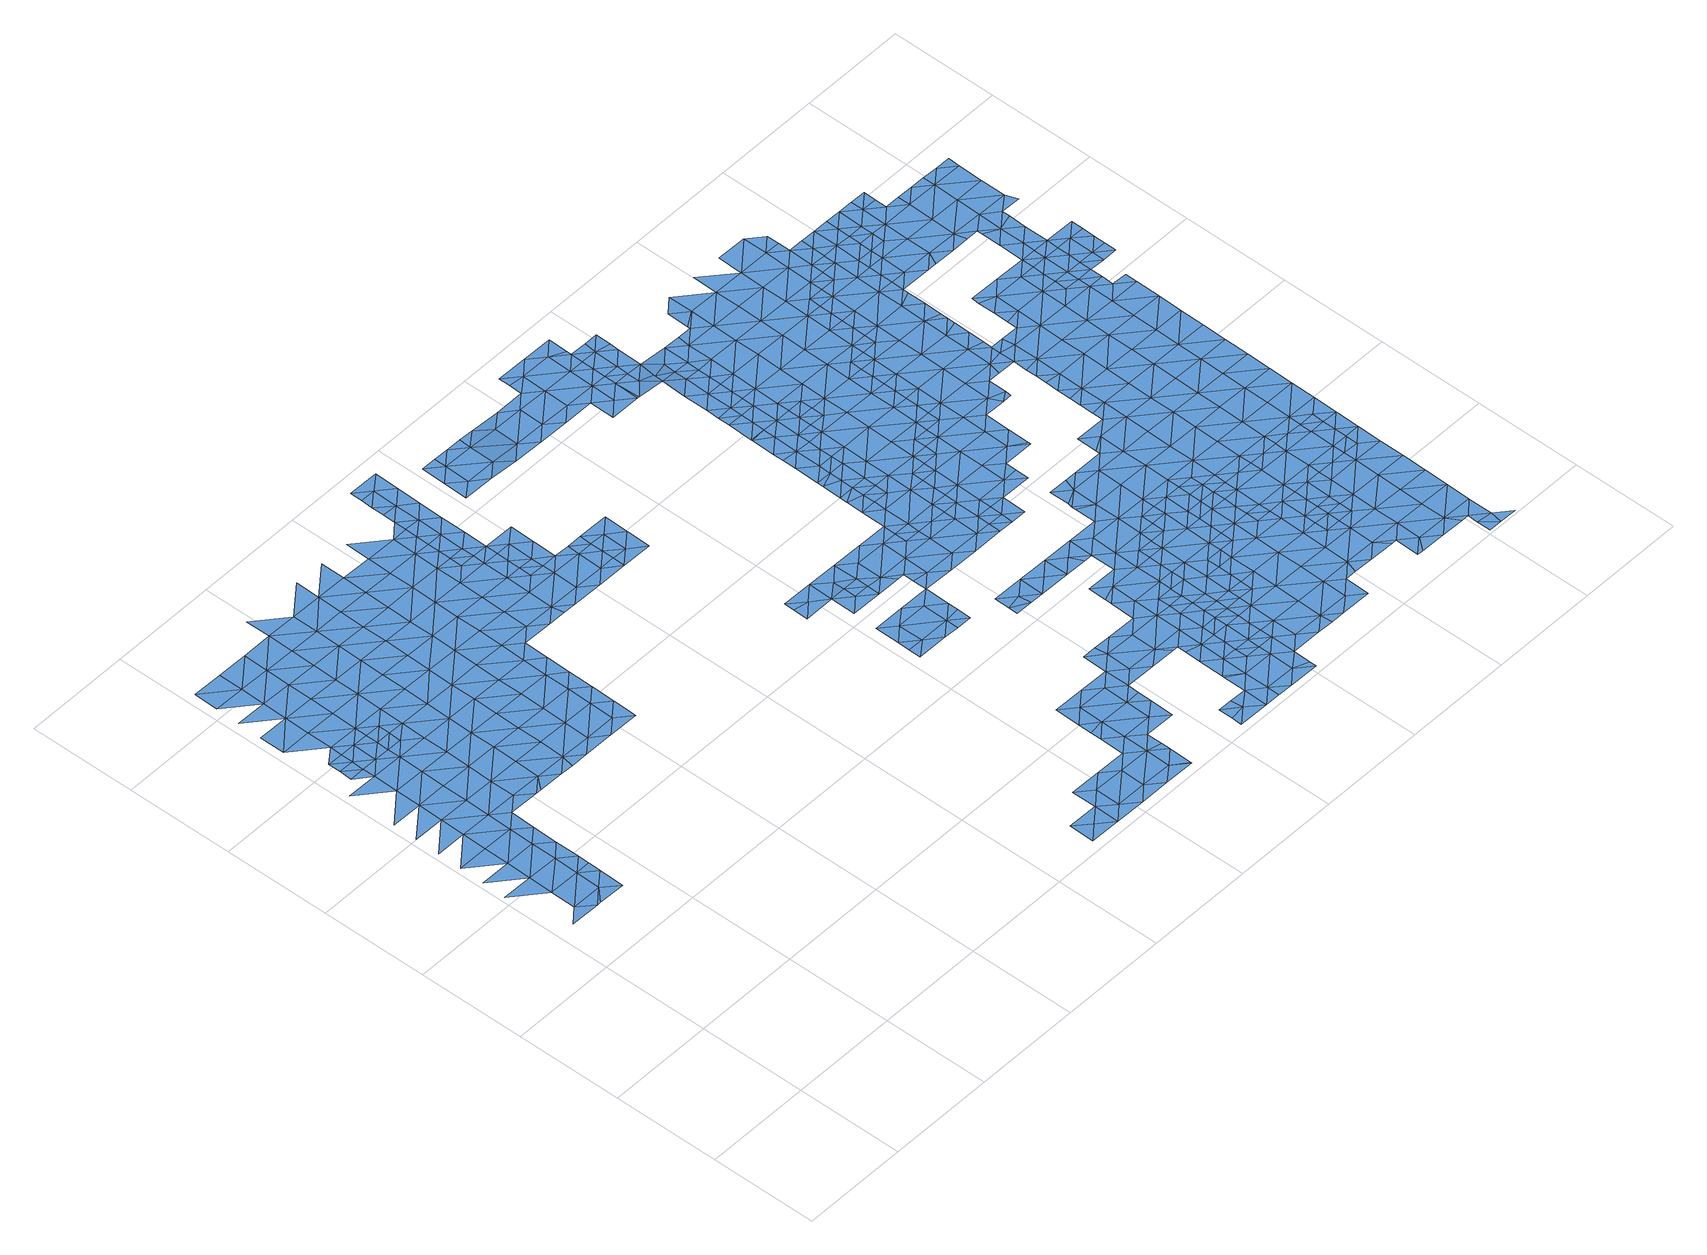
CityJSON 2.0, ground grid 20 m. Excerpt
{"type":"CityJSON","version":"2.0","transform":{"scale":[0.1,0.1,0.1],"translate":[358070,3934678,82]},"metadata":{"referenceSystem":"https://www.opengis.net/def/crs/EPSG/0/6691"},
"CityObjects":{
"waterbody1":{"type":"WaterBody","attributes":{"name":"9","class":"1140","function":"1","WaterBodyRiverFloodingRiskAttribute.description":"5","WaterBodyRiverFloodingRiskAttribute.rankOrg":"2","WaterBodyRiverFloodingRiskAttribute.adminType":"2","WaterBodyRiverFloodingRiskAttribute.scale":"L1"},"geometry":[{"type":"MultiSurface","lod":"1","boundaries":[[[0,1,2]],[[3,4,5]],[[6,4,2]],[[7,5,8]],[[9,10,1]],[[10,6,2]],[[2,1,10]],[[11,8,12]],[[13,11,12]],[[5,4,14]],[[10,9,15]],[[14,4,6]],[[16,17,13]],[[8,5,18]],[[15,19,10]],[[10,19,6]],[[18,5,14]],[[20,21,16]],[[12,8,22]],[[23,6,19]],[[22,8,18]],[[13,12,22]],[[24,25,20]],[[14,6,26]],[[6,23,26]],[[14,27,18]],[[16,13,28]],[[14,26,27]],[[13,22,28]],[[29,24,30]],[[27,31,18]],[[18,31,22]],[[20,16,32]],[[16,28,32]],[[33,34,30]],[[22,35,28]],[[22,31,35]],[[20,32,36]],[[24,20,37]],[[30,38,33]],[[37,20,36]],[[39,40,41]],[[42,43,44]],[[30,24,45]],[[44,41,42]],[[46,44,43]],[[28,35,47]],[[40,48,41]],[[24,37,45]],[[38,30,45]],[[32,28,49]],[[50,42,41]],[[28,47,49]],[[45,51,38]],[[36,52,37]],[[35,53,47]],[[36,32,52]],[[50,41,48]],[[54,43,55]],[[56,43,42]],[[32,49,52]],[[57,58,59]],[[37,60,45]],[[45,61,51]],[[58,55,59]],[[53,62,47]],[[48,63,50]],[[37,52,60]],[[42,50,56]],[[57,59,64]],[[49,47,62]],[[65,62,53]],[[45,66,61]],[[63,67,50]],[[68,69,43]],[[49,70,52]],[[45,60,66]],[[43,56,68]],[[55,43,69]],[[71,62,65]],[[72,49,62]],[[73,61,74]],[[59,55,75]],[[61,66,74]],[[67,73,74]],[[70,76,52]],[[49,72,70]],[[50,67,77]],[[56,78,68]],[[55,69,75]],[[60,52,76]],[[56,50,78]],[[64,59,79]],[[80,72,62]],[[67,74,77]],[[76,81,60]],[[81,74,66]],[[78,50,77]],[[79,59,75]],[[80,62,71]],[[68,82,69]],[[66,60,81]],[[83,80,71]],[[72,84,70]],[[69,85,75]],[[68,78,82]],[[86,76,70]],[[77,74,87]],[[84,72,80]],[[84,86,70]],[[74,81,87]],[[88,80,83]],[[69,82,85]],[[78,77,89]],[[90,91,75]],[[76,92,81]],[[77,87,89]],[[75,85,90]],[[79,75,91]],[[93,76,86]],[[94,80,88]],[[80,95,84]],[[81,96,87]],[[78,89,97]],[[82,78,98]],[[94,95,80]],[[95,86,84]],[[92,76,93]],[[92,96,81]],[[98,78,97]],[[99,90,85]],[[87,100,89]],[[85,82,99]],[[101,93,86]],[[99,82,98]],[[102,91,90]],[[99,102,90]],[[94,88,103]],[[100,87,96]],[[97,89,100]],[[93,104,92]],[[86,95,101]],[[100,105,97]],[[102,106,91]],[[98,97,105]],[[107,95,94]],[[104,93,101]],[[108,91,106]],[[109,94,103]],[[105,110,98]],[[109,107,94]],[[96,92,111]],[[99,98,110]],[[112,101,95]],[[113,102,99]],[[111,92,104]],[[111,114,96]],[[96,115,100]],[[110,113,99]],[[116,109,103]],[[107,112,95]],[[117,104,101]],[[113,118,102]],[[112,117,101]],[[117,111,104]],[[115,119,100]],[[119,110,105]],[[96,114,115]],[[105,100,119]],[[116,120,109]],[[106,102,121]],[[107,109,120]],[[122,113,110]],[[102,118,121]],[[119,122,110]],[[107,123,112]],[[114,111,124]],[[125,118,113]],[[124,111,117]],[[126,106,121]],[[107,120,123]],[[122,125,113]],[[123,127,112]],[[112,127,117]],[[115,114,128]],[[128,114,124]],[[118,129,121]],[[128,130,115]],[[115,131,119]],[[125,129,118]],[[127,132,117]],[[124,117,132]],[[132,133,124]],[[131,115,130]],[[131,134,119]],[[128,124,133]],[[122,119,134]],[[122,135,125]],[[121,129,136]],[[134,135,122]],[[137,121,136]],[[125,135,129]],[[138,128,133]],[[130,128,138]],[[138,139,130]],[[131,130,139]],[[136,129,140]],[[139,141,131]],[[129,135,140]],[[138,133,142]],[[134,131,141]],[[143,136,140]],[[141,144,134]],[[145,139,138]],[[144,146,134]],[[135,134,146]],[[138,142,145]],[[139,147,141]],[[148,145,142]],[[140,135,149]],[[143,140,149]],[[135,146,149]],[[139,145,147]],[[147,150,141]],[[144,151,146]],[[148,152,145]],[[144,141,150]],[[153,143,154]],[[154,143,149]],[[150,155,144]],[[156,157,146]],[[146,157,149]],[[144,155,151]],[[152,158,145]],[[156,146,151]],[[159,147,145]],[[158,159,145]],[[160,161,149]],[[149,157,160]],[[150,147,162]],[[154,149,161]],[[163,151,155]],[[164,165,150]],[[150,165,155]],[[166,167,154]],[[150,162,164]],[[166,154,161]],[[162,147,159]],[[152,168,158]],[[169,170,155]],[[155,165,169]],[[163,155,170]],[[171,162,159]],[[168,172,158]],[[173,159,158]],[[172,173,158]],[[171,159,174]],[[174,159,173]],[[168,175,172]],[[174,173,176]],[[172,175,177]],[[173,172,178]],[[178,172,177]],[[179,176,173]],[[179,173,178]],[[176,179,180]]]}]},
"waterbody2":{"type":"WaterBody","attributes":{"name":"9","class":"1140","function":"1","WaterBodyRiverFloodingRiskAttribute.description":"5","WaterBodyRiverFloodingRiskAttribute.rankOrg":"1","WaterBodyRiverFloodingRiskAttribute.adminType":"2","WaterBodyRiverFloodingRiskAttribute.scale":"L1"},"geometry":[{"type":"MultiSurface","lod":"1","boundaries":[[[33,38,181]],[[51,61,73]],[[51,73,182]],[[183,33,181]],[[67,63,182]],[[38,51,182]],[[34,33,183]],[[181,39,183]],[[182,73,67]],[[40,39,181]],[[48,40,181]],[[63,48,182]],[[38,182,48]],[[38,48,181]]]}]},
"waterbody3":{"type":"WaterBody","attributes":{"name":"9","class":"1140","function":"1","WaterBodyRiverFloodingRiskAttribute.description":"5","WaterBodyRiverFloodingRiskAttribute.rankOrg":"1","WaterBodyRiverFloodingRiskAttribute.adminType":"2","WaterBodyRiverFloodingRiskAttribute.scale":"L1"},"geometry":[{"type":"MultiSurface","lod":"1","boundaries":[[[184,185,186]],[[186,187,184]],[[188,185,184]],[[188,184,187]],[[189,188,187]],[[188,190,191]],[[187,192,189]],[[188,189,190]],[[192,193,189]],[[194,190,189]],[[191,190,195]],[[193,194,189]],[[195,190,194]],[[193,192,196]],[[194,197,195]],[[196,198,193]],[[199,194,193]],[[198,199,193]],[[197,194,199]],[[198,196,200]],[[197,201,202]],[[203,199,198]],[[204,198,200]],[[197,199,201]],[[203,198,204]],[[205,202,206]],[[202,201,206]],[[207,205,206]],[[208,199,203]],[[209,210,207]],[[201,199,211]],[[211,199,208]],[[209,207,206]],[[206,201,212]],[[213,209,206]],[[214,210,209]],[[201,211,212]],[[213,206,212]],[[215,214,209]],[[211,216,212]],[[213,215,209]],[[212,217,213]],[[212,216,217]],[[218,215,213]],[[219,218,213]],[[219,213,217]],[[220,214,215]],[[220,215,218]],[[221,220,218]],[[222,223,224]],[[222,225,223]],[[223,226,224]],[[227,228,220]],[[225,229,223]],[[221,218,230]],[[220,221,227]],[[231,226,223]],[[232,228,227]],[[231,223,229]],[[230,233,221]],[[234,231,229]],[[227,221,233]],[[232,227,235]],[[236,234,229]],[[237,233,230]],[[238,239,231]],[[227,240,235]],[[234,238,231]],[[241,242,243]],[[239,238,244]],[[227,233,240]],[[245,234,236]],[[242,246,243]],[[247,243,246]],[[248,249,244]],[[238,248,244]],[[237,250,233]],[[250,251,233]],[[252,247,246]],[[253,234,245]],[[254,250,255]],[[256,248,238]],[[246,242,257]],[[255,249,254]],[[235,240,258]],[[249,248,254]],[[253,259,234]],[[257,252,246]],[[254,251,250]],[[259,256,238]],[[238,234,259]],[[240,233,260]],[[256,261,248]],[[262,254,248]],[[263,253,245]],[[261,262,248]],[[260,233,251]],[[258,240,260]],[[264,265,254]],[[252,257,266]],[[264,254,262]],[[267,266,257]],[[251,254,265]],[[260,268,258]],[[269,256,259]],[[263,270,253]],[[258,268,271]],[[272,260,251]],[[273,274,275]],[[275,276,273]],[[259,253,277]],[[278,273,276]],[[253,270,277]],[[251,265,272]],[[259,279,269]],[[280,281,282]],[[277,279,259]],[[280,271,281]],[[283,268,260]],[[252,266,284]],[[285,283,260]],[[271,268,281]],[[285,260,272]],[[286,272,265]],[[287,278,288]],[[278,276,288]],[[275,289,276]],[[266,267,284]],[[286,265,290]],[[291,287,288]],[[277,292,279]],[[268,293,281]],[[294,272,286]],[[293,268,283]],[[295,288,276]],[[296,297,298]],[[282,281,299]],[[300,301,267]],[[302,297,296]],[[284,267,301]],[[288,303,291]],[[298,304,305]],[[286,290,306]],[[307,294,286]],[[277,308,292]],[[309,293,283]],[[310,311,312]],[[276,289,313]],[[314,299,281]],[[310,279,311]],[[279,292,311]],[[301,315,284]],[[304,298,297]],[[307,286,306]],[[307,316,294]],[[314,281,293]],[[289,317,313]],[[302,318,297]],[[319,301,300]],[[320,321,306]],[[321,312,311]],[[320,312,321]],[[276,313,295]],[[303,288,295]],[[297,322,304]],[[309,323,293]],[[318,322,297]],[[315,301,319]],[[317,324,313]],[[325,306,321]],[[319,299,326]],[[311,292,327]],[[323,309,328]],[[323,329,293]],[[299,314,326]],[[292,308,327]],[[330,303,295]],[[331,303,330]],[[311,332,321]],[[333,334,313]],[[313,334,295]],[[318,331,330]],[[314,293,329]],[[326,335,319]],[[336,325,321]],[[313,324,333]],[[319,335,315]],[[330,337,318]],[[338,339,340]],[[308,341,327]],[[342,343,314]],[[314,343,326]],[[344,330,295]],[[342,314,329]],[[322,318,337]],[[345,344,295]],[[311,327,332]],[[295,334,345]],[[340,346,338]],[[335,347,315]],[[341,348,327]],[[349,322,337]],[[350,339,338]],[[351,322,349]],[[343,352,326]],[[336,321,353]],[[354,351,349]],[[355,335,326]],[[356,337,330]],[[321,332,353]],[[346,357,338]],[[349,358,354]],[[356,330,344]],[[359,354,358]],[[357,360,338]],[[361,359,358]],[[362,363,364]],[[363,336,353]],[[362,336,363]],[[350,338,360]],[[327,348,365]],[[366,361,358]],[[343,367,352]],[[335,355,347]],[[332,368,353]],[[363,369,364]],[[326,352,355]],[[344,370,356]],[[332,327,368]],[[371,372,337]],[[372,358,349]],[[373,374,375]],[[376,364,369]],[[376,377,378]],[[368,327,365]],[[337,356,371]],[[349,337,372]],[[379,366,358]],[[367,380,352]],[[375,381,382]],[[383,363,353]],[[374,381,375]],[[360,357,384]],[[377,376,369]],[[370,385,356]],[[384,357,386]],[[365,348,387]],[[388,347,389]],[[390,383,353]],[[391,392,352]],[[347,355,389]],[[393,388,389]],[[394,360,384]],[[395,360,394]],[[352,380,391]],[[363,383,369]],[[396,397,356]],[[356,397,371]],[[381,398,382]],[[355,352,392]],[[396,356,385]],[[353,368,390]],[[399,395,394]],[[358,400,379]],[[386,401,384]],[[369,402,377]],[[403,404,405]],[[374,406,381]],[[403,393,404]],[[407,365,387]],[[358,372,400]],[[408,409,410]],[[393,389,404]],[[368,365,407]],[[410,399,408]],[[404,411,405]],[[399,394,408]],[[397,412,371]],[[384,413,394]],[[414,401,415]],[[369,416,402]],[[417,406,418]],[[381,406,398]],[[415,379,414]],[[368,419,390]],[[355,392,420]],[[418,409,417]],[[379,400,414]],[[372,371,412]],[[421,404,389]],[[369,383,416]],[[409,408,417]],[[389,355,422]],[[384,401,413]],[[423,383,390]],[[420,392,424]],[[368,407,419]],[[422,355,420]],[[397,425,412]],[[401,414,413]],[[398,406,426]],[[400,372,427]],[[411,404,428]],[[429,430,431]],[[406,417,426]],[[429,402,430]],[[407,432,419]],[[402,416,430]],[[372,412,427]],[[394,413,433]],[[408,394,434]],[[424,435,420]],[[421,389,422]],[[383,436,416]],[[425,437,412]],[[390,419,423]],[[398,426,438]],[[414,400,439]],[[428,404,421]],[[440,431,441]],[[439,400,427]],[[432,442,419]],[[394,433,434]],[[416,443,430]],[[431,430,441]],[[439,444,414]],[[414,445,413]],[[417,408,446]],[[436,383,423]],[[447,440,448]],[[449,450,412]],[[426,451,438]],[[448,440,441]],[[412,437,449]],[[452,441,430]],[[426,417,446]],[[427,412,450]],[[408,434,446]],[[453,452,430]],[[416,454,443]],[[430,443,453]],[[446,455,426]],[[456,428,421]],[[420,435,457]],[[458,459,427]],[[427,459,439]],[[416,436,454]],[[460,457,435]],[[445,414,444]],[[461,436,423]],[[433,413,445]],[[427,450,458]],[[422,420,462]],[[441,463,448]],[[426,455,451]],[[464,463,441]],[[419,442,465]],[[464,441,452]],[[445,466,433]],[[459,467,439]],[[433,468,434]],[[462,420,457]],[[421,422,462]],[[469,461,423]],[[467,470,439]],[[439,470,444]],[[423,419,469]],[[471,443,454]],[[472,465,442]],[[473,456,421]],[[474,454,436]],[[475,476,451]],[[469,419,465]],[[434,468,446]],[[477,436,461]],[[460,478,457]],[[470,479,444]],[[476,475,480]],[[475,451,455]],[[479,481,444]],[[444,481,445]],[[473,421,462]],[[436,477,474]],[[468,433,466]],[[454,482,471]],[[446,483,455]],[[463,484,485]],[[486,487,456]],[[468,483,446]],[[478,488,457]],[[454,474,482]],[[489,480,475]],[[457,488,462]],[[490,465,472]],[[491,461,469]],[[485,492,478]],[[487,486,493]],[[481,494,445]],[[486,456,473]],[[495,496,497]],[[498,475,455]],[[485,484,492]],[[497,496,490]],[[492,488,478]],[[474,499,482]],[[500,465,490]],[[469,501,491]],[[466,445,494]],[[488,502,462]],[[503,498,455]],[[504,468,466]],[[486,505,493]],[[469,465,500]],[[506,494,481]],[[503,455,483]],[[474,507,499]],[[475,498,489]],[[484,508,492]],[[473,462,502]],[[509,501,469]],[[510,486,473]],[[511,482,499]],[[490,496,500]],[[496,495,512]],[[507,513,499]],[[466,494,514]],[[515,488,492]],[[469,500,509]],[[516,473,502]],[[506,517,494]],[[515,492,508]],[[504,466,514]],[[499,518,511]],[[483,468,504]],[[513,518,499]],[[509,519,501]],[[483,520,503]],[[486,510,505]],[[519,513,521]],[[522,502,488]],[[523,524,494]],[[473,516,510]],[[521,501,519]],[[525,520,483]],[[494,517,523]],[[514,494,524]],[[500,496,526]],[[525,483,504]],[[515,508,527]],[[496,512,526]],[[503,520,498]],[[528,518,513]],[[529,522,488]],[[500,530,509]],[[524,531,514]],[[519,528,513]],[[532,533,505]],[[529,488,515]],[[531,534,514]],[[504,514,534]],[[527,535,515]],[[512,536,526]],[[505,510,532]],[[537,533,532]],[[538,510,516]],[[520,539,498]],[[534,540,504]],[[500,526,530]],[[537,541,542]],[[530,543,509]],[[509,544,519]],[[545,518,528]],[[540,546,504]],[[516,502,538]],[[547,498,539]],[[542,541,548]],[[525,504,546]],[[536,549,526]],[[550,529,515]],[[537,532,541]],[[551,532,510]],[[502,522,538]],[[519,552,528]],[[548,553,554]],[[550,515,535]],[[555,556,557]],[[528,558,545]],[[554,553,559]],[[549,560,526]],[[561,522,529]],[[509,543,544]],[[525,562,520]],[[548,541,553]],[[563,541,532]],[[526,564,530]],[[565,550,535]],[[550,561,529]],[[549,556,566]],[[567,568,569]],[[510,538,551]],[[525,546,570]],[[556,555,566]],[[520,562,539]],[[569,559,567]],[[528,552,558]],[[571,570,546]],[[519,544,552]],[[559,553,567]],[[549,566,560]],[[532,551,563]],[[564,526,560]],[[543,530,564]],[[525,570,562]],[[572,573,539]],[[574,568,575]],[[565,576,550]],[[566,555,577]],[[538,522,578]],[[543,579,544]],[[580,551,538]],[[568,567,575]],[[581,582,541]],[[582,567,553]],[[578,522,561]],[[583,574,584]],[[585,558,552]],[[571,586,570]],[[578,580,538]],[[584,574,575]],[[541,563,581]],[[553,541,582]],[[587,561,550]],[[579,543,564]],[[539,562,588]],[[589,562,570]],[[579,590,544]],[[591,585,552]],[[592,589,570]],[[592,570,586]],[[580,593,551]],[[551,594,563]],[[575,595,584]],[[552,544,590]],[[539,588,572]],[[550,576,587]],[[593,594,551]],[[594,581,563]],[[596,591,552]],[[597,598,567]],[[599,578,561]],[[562,600,588]],[[598,595,575]],[[600,562,589]],[[567,582,597]],[[575,567,598]],[[576,601,587]],[[602,599,561]],[[599,580,578]],[[600,603,588]],[[552,590,596]],[[603,604,588]],[[561,587,602]],[[594,605,581]],[[581,606,582]],[[572,588,604]],[[607,608,589]],[[589,608,600]],[[601,609,587]],[[596,610,591]],[[605,606,581]],[[606,597,582]],[[611,612,595]],[[613,593,580]],[[614,591,610]],[[598,611,595]],[[611,615,612]],[[616,614,610]],[[617,618,619]],[[620,600,608]],[[621,613,580]],[[617,622,618]],[[613,594,593]],[[623,598,597]],[[621,580,599]],[[624,609,625]],[[624,616,610]],[[625,616,624]],[[607,626,608]],[[615,627,628]],[[611,627,615]],[[618,629,619]],[[606,623,597]],[[628,627,630]],[[622,631,618]],[[587,609,632]],[[633,619,629]],[[633,634,635]],[[636,605,594]],[[602,637,599]],[[626,638,608]],[[602,587,637]],[[613,636,594]],[[620,608,638]],[[623,639,598]],[[598,640,611]],[[609,624,632]],[[634,633,629]],[[637,587,632]],[[627,641,630]],[[642,606,605]],[[639,640,598]],[[599,643,621]],[[640,627,611]],[[637,643,599]],[[631,644,618]],[[636,642,605]],[[645,613,621]],[[646,623,606]],[[638,626,647]],[[629,618,644]],[[626,648,647]],[[643,645,621]],[[634,629,649]],[[650,644,631]],[[642,646,606]],[[651,641,627]],[[640,651,627]],[[652,638,647]],[[653,636,613]],[[629,654,649]],[[648,655,647]],[[645,653,613]],[[654,629,644]],[[646,656,623]],[[623,657,639]],[[658,640,639]],[[659,644,650]],[[660,652,647]],[[656,657,623]],[[653,661,636]],[[657,658,639]],[[636,662,642]],[[658,663,640]],[[647,655,660]],[[661,662,636]],[[664,649,665]],[[663,666,640]],[[667,641,651]],[[649,654,665]],[[655,664,665]],[[651,640,666]],[[668,660,655]],[[642,669,646]],[[644,670,654]],[[670,644,659]],[[662,669,642]],[[669,656,646]],[[671,667,651]],[[671,651,666]],[[655,665,668]],[[672,658,657]],[[673,657,656]],[[674,660,668]],[[670,659,675]],[[665,654,676]],[[677,673,656]],[[678,672,657]],[[676,654,670]],[[669,677,656]],[[668,665,679]],[[680,674,668]],[[678,657,673]],[[681,680,668]],[[675,682,670]],[[681,668,679]],[[683,672,678]],[[679,665,684]],[[665,676,684]],[[685,667,686]],[[667,687,686]],[[682,688,670]],[[689,673,677]],[[670,690,676]],[[691,692,682]],[[692,685,686]],[[693,679,684]],[[691,685,692]],[[687,694,686]],[[692,688,682]],[[695,684,676]],[[696,692,686]],[[697,693,684]],[[690,695,676]],[[696,686,694]],[[670,688,690]],[[698,692,696]],[[688,692,699]],[[699,692,698]],[[697,684,695]],[[700,690,688]],[[700,688,699]],[[701,697,695]],[[702,695,690]],[[695,703,701]],[[700,699,704]],[[702,690,700]],[[702,705,695]],[[695,705,703]],[[706,703,705]]]}]},
"waterbody4":{"type":"WaterBody","attributes":{"name":"9","class":"1140","function":"1","WaterBodyRiverFloodingRiskAttribute.description":"5","WaterBodyRiverFloodingRiskAttribute.rankOrg":"1","WaterBodyRiverFloodingRiskAttribute.adminType":"2","WaterBodyRiverFloodingRiskAttribute.scale":"L1"},"geometry":[{"type":"MultiSurface","lod":"1","boundaries":[[[166,161,707]],[[707,708,709]],[[710,711,712]],[[156,163,713]],[[707,714,708]],[[163,170,713]],[[151,163,156]],[[156,713,157]],[[166,707,167]],[[707,709,167]],[[715,167,709]],[[716,712,711]],[[717,710,712]],[[709,717,712]],[[709,708,717]],[[718,709,712]],[[716,718,712]],[[718,715,709]],[[161,160,719]],[[713,720,719]],[[707,161,719]],[[719,714,707]],[[714,719,720]],[[713,170,720]],[[157,713,719]],[[160,157,719]]]}]},
"waterbody5":{"type":"WaterBody","attributes":{"name":"9","class":"1140","function":"1","WaterBodyRiverFloodingRiskAttribute.description":"5","WaterBodyRiverFloodingRiskAttribute.rankOrg":"1","WaterBodyRiverFloodingRiskAttribute.adminType":"2","WaterBodyRiverFloodingRiskAttribute.scale":"L1"},"geometry":[{"type":"MultiSurface","lod":"1","boundaries":[[[169,721,170]],[[164,162,171]],[[721,722,723]],[[170,721,723]],[[174,722,724]],[[171,174,724]],[[164,724,165]],[[165,724,721]],[[721,724,722]],[[721,169,165]],[[164,171,724]]]}]},
"waterbody6":{"type":"WaterBody","attributes":{"name":"9","class":"1140","function":"1","WaterBodyRiverFloodingRiskAttribute.description":"5","WaterBodyRiverFloodingRiskAttribute.rankOrg":"1","WaterBodyRiverFloodingRiskAttribute.adminType":"2","WaterBodyRiverFloodingRiskAttribute.scale":"L1"},"geometry":[{"type":"MultiSurface","lod":"1","boundaries":[[[725,726,727]],[[725,175,726]],[[179,178,728]],[[728,180,179]],[[178,177,725]],[[728,178,725]],[[180,728,729]],[[177,175,725]],[[725,727,728]],[[728,727,729]]]}]},
"waterbody7":{"type":"WaterBody","attributes":{"name":"9","class":"1140","function":"1","WaterBodyRiverFloodingRiskAttribute.description":"5","WaterBodyRiverFloodingRiskAttribute.rankOrg":"1","WaterBodyRiverFloodingRiskAttribute.adminType":"2","WaterBodyRiverFloodingRiskAttribute.scale":"L1"},"geometry":[{"type":"MultiSurface","lod":"1","boundaries":[[[730,731,732]],[[733,734,735]],[[735,734,736]],[[735,737,738]],[[732,735,738]],[[739,733,735]],[[732,739,735]],[[731,739,732]],[[740,741,739]],[[740,739,731]],[[742,735,736]],[[737,735,742]],[[743,730,732]],[[732,738,743]],[[738,737,744]],[[738,744,743]],[[741,733,739]]]}]},
"waterbody8":{"type":"WaterBody","attributes":{"name":"9","class":"1140","function":"1","WaterBodyRiverFloodingRiskAttribute.description":"5","WaterBodyRiverFloodingRiskAttribute.rankOrg":"1","WaterBodyRiverFloodingRiskAttribute.adminType":"2","WaterBodyRiverFloodingRiskAttribute.scale":"L1"},"geometry":[{"type":"MultiSurface","lod":"1","boundaries":[[[745,746,747]],[[748,745,749]],[[747,746,750]],[[749,747,751]],[[750,751,747]],[[747,749,745]]]}]},
"waterbody9":{"type":"WaterBody","attributes":{"name":"9","class":"1140","function":"1","WaterBodyRiverFloodingRiskAttribute.description":"5","WaterBodyRiverFloodingRiskAttribute.rankOrg":"2","WaterBodyRiverFloodingRiskAttribute.adminType":"2","WaterBodyRiverFloodingRiskAttribute.scale":"L1"},"geometry":[{"type":"MultiSurface","lod":"1","boundaries":[[[752,753,754]],[[755,756,757]],[[758,756,759]],[[760,761,759]],[[762,763,764]],[[754,753,755]],[[755,753,756]],[[756,753,765]],[[756,765,759]],[[759,765,766]],[[766,760,759]],[[760,766,767]],[[768,761,760]],[[764,763,769]],[[770,769,763]],[[771,772,773]],[[774,775,776]],[[764,777,778]],[[779,757,756]],[[779,756,758]],[[780,758,759]],[[761,780,759]],[[781,763,762]],[[776,763,781]],[[776,775,763]],[[782,776,781]],[[783,776,782]],[[784,785,786]],[[785,784,766]],[[767,768,760]],[[784,767,766]],[[784,781,767]],[[781,787,767]],[[787,768,767]],[[788,789,762]],[[789,787,762]],[[790,788,762]],[[783,772,771]],[[763,775,770]],[[777,764,769]],[[764,778,790]],[[764,790,762]],[[781,762,787]],[[784,782,781]],[[783,782,786]],[[776,783,771]],[[784,786,782]],[[765,753,752]],[[791,792,793]],[[793,792,773]],[[774,776,792]],[[794,382,791]],[[794,791,373]],[[373,791,793]],[[791,382,795]],[[795,792,791]],[[773,792,771]],[[792,776,771]],[[796,765,752]],[[766,796,785]],[[766,765,796]]]}]},
"waterbody10":{"type":"WaterBody","attributes":{"name":"9","class":"1140","function":"1","WaterBodyRiverFloodingRiskAttribute.description":"5","WaterBodyRiverFloodingRiskAttribute.rankOrg":"2","WaterBodyRiverFloodingRiskAttribute.adminType":"2","WaterBodyRiverFloodingRiskAttribute.scale":"L1"},"geometry":[{"type":"MultiSurface","lod":"1","boundaries":[[[306,290,320]],[[279,310,797]],[[797,262,261]],[[798,262,797]],[[320,290,798]],[[264,262,798]],[[320,798,312]],[[797,312,798]],[[310,312,797]],[[265,264,290]],[[290,264,798]],[[269,279,797]],[[261,269,797]],[[269,261,256]]]}]},
"waterbody11":{"type":"WaterBody","attributes":{"name":"9","class":"1140","function":"1","WaterBodyRiverFloodingRiskAttribute.description":"5","WaterBodyRiverFloodingRiskAttribute.rankOrg":"2","WaterBodyRiverFloodingRiskAttribute.adminType":"2","WaterBodyRiverFloodingRiskAttribute.scale":"L1"},"geometry":[{"type":"MultiSurface","lod":"1","boundaries":[[[302,799,800]],[[331,302,800]],[[318,302,331]],[[800,799,287]],[[296,799,302]],[[291,303,800]],[[303,331,800]],[[800,287,291]]]}]},
"waterbody12":{"type":"WaterBody","attributes":{"name":"9","class":"1140","function":"1","WaterBodyRiverFloodingRiskAttribute.description":"5","WaterBodyRiverFloodingRiskAttribute.rankOrg":"1","WaterBodyRiverFloodingRiskAttribute.adminType":"2","WaterBodyRiverFloodingRiskAttribute.scale":"L1"},"geometry":[{"type":"MultiSurface","lod":"1","boundaries":[[[801,802,803]],[[804,803,805]],[[803,804,801]],[[802,806,803]],[[806,807,803]],[[805,803,807]],[[806,808,807]]]}]},
"waterbody13":{"type":"WaterBody","attributes":{"name":"9","class":"1140","function":"1","WaterBodyRiverFloodingRiskAttribute.description":"5","WaterBodyRiverFloodingRiskAttribute.rankOrg":"2","WaterBodyRiverFloodingRiskAttribute.adminType":"2","WaterBodyRiverFloodingRiskAttribute.scale":"L1"},"geometry":[{"type":"MultiSurface","lod":"1","boundaries":[[[809,810,305]],[[415,811,379]],[[351,354,809]],[[351,304,322]],[[812,357,346]],[[304,351,809]],[[304,809,305]],[[354,359,813]],[[359,361,813]],[[812,814,815]],[[366,379,811]],[[813,809,354]],[[809,813,810]],[[816,810,813]],[[814,346,340]],[[346,814,812]],[[813,361,812]],[[811,415,401]],[[812,815,813]],[[401,386,811]],[[386,357,811]],[[357,361,811]],[[361,357,812]],[[815,816,813]],[[811,361,366]]]}]},
"waterbody14":{"type":"WaterBody","attributes":{"name":"9","class":"1140","function":"1","WaterBodyRiverFloodingRiskAttribute.description":"5","WaterBodyRiverFloodingRiskAttribute.rankOrg":"1","WaterBodyRiverFloodingRiskAttribute.adminType":"2","WaterBodyRiverFloodingRiskAttribute.scale":"L1"},"geometry":[{"type":"MultiSurface","lod":"1","boundaries":[[[817,818,819]],[[770,775,819]],[[770,819,769]],[[819,820,769]],[[817,819,821]],[[821,819,822]],[[774,822,775]],[[818,820,819]],[[774,795,822]],[[775,822,819]],[[382,821,822]],[[795,382,822]],[[795,774,792]]]}]},
"waterbody15":{"type":"WaterBody","attributes":{"name":"9","class":"1140","function":"1","WaterBodyRiverFloodingRiskAttribute.description":"5","WaterBodyRiverFloodingRiskAttribute.rankOrg":"2","WaterBodyRiverFloodingRiskAttribute.adminType":"2","WaterBodyRiverFloodingRiskAttribute.scale":"L1"},"geometry":[{"type":"MultiSurface","lod":"1","boundaries":[[[410,409,823]],[[824,823,825]],[[825,823,826]],[[350,827,339]],[[823,399,410]],[[823,828,826]],[[374,418,406]],[[418,374,828]],[[350,824,827]],[[409,828,823]],[[825,827,824]],[[823,824,399]],[[395,399,824]],[[824,360,395]],[[350,360,824]],[[828,409,418]],[[828,373,826]],[[374,373,828]]]}]},
"waterbody16":{"type":"WaterBody","attributes":{"name":"9","class":"1140","function":"1","WaterBodyRiverFloodingRiskAttribute.description":"5","WaterBodyRiverFloodingRiskAttribute.rankOrg":"2","WaterBodyRiverFloodingRiskAttribute.adminType":"2","WaterBodyRiverFloodingRiskAttribute.scale":"L1"},"geometry":[{"type":"MultiSurface","lod":"1","boundaries":[[[485,478,460]],[[829,447,448]],[[829,435,447]],[[830,447,435]],[[424,392,830]],[[378,377,831]],[[424,830,435]],[[460,435,829]],[[485,460,829]],[[448,485,829]],[[485,448,463]],[[440,447,832]],[[832,431,440]],[[831,431,832]],[[429,431,831]],[[402,429,831]],[[285,294,833]],[[364,376,834]],[[307,325,835]],[[307,835,316]],[[316,328,833]],[[309,833,328]],[[329,323,836]],[[342,329,837]],[[342,837,343]],[[391,380,830]],[[830,380,832]],[[380,837,832]],[[367,837,380]],[[367,343,837]],[[309,283,833]],[[833,283,285]],[[835,364,834]],[[831,832,837]],[[830,832,447]],[[392,391,830]],[[837,329,836]],[[328,316,834]],[[294,316,833]],[[307,306,325]],[[836,831,837]],[[323,328,836]],[[836,328,834]],[[834,378,836]],[[378,831,836]],[[377,402,831]],[[325,336,835]],[[362,835,336]],[[294,285,272]],[[362,364,835]],[[835,834,316]],[[376,378,834]]]}]},
"waterbody17":{"type":"WaterBody","attributes":{"name":"9","class":"1140","function":"1","WaterBodyRiverFloodingRiskAttribute.description":"5","WaterBodyRiverFloodingRiskAttribute.rankOrg":"2","WaterBodyRiverFloodingRiskAttribute.adminType":"2","WaterBodyRiverFloodingRiskAttribute.scale":"L1"},"geometry":[{"type":"MultiSurface","lod":"1","boundaries":[[[838,839,437]],[[425,838,437]],[[425,397,838]],[[840,841,842]],[[843,840,842]],[[844,845,840]],[[843,842,846]],[[846,842,847]],[[846,847,838]],[[838,385,846]],[[396,385,838]],[[370,848,385]],[[370,344,848]],[[345,848,344]],[[345,334,848]],[[334,849,848]],[[849,846,848]],[[850,851,852]],[[853,854,850]],[[855,854,853]],[[855,278,854]],[[273,278,855]],[[275,274,856]],[[275,856,289]],[[856,857,289]],[[845,844,858]],[[859,802,801]],[[801,804,859]],[[859,324,802]],[[802,324,857]],[[860,802,857]],[[333,849,334]],[[317,857,324]],[[273,855,274]],[[274,855,861]],[[855,862,861]],[[862,863,861]],[[863,862,864]],[[864,862,751]],[[865,866,863]],[[855,853,862]],[[748,862,853]],[[853,850,748]],[[317,289,857]],[[333,324,849]],[[859,849,324]],[[804,844,859]],[[804,858,844]],[[385,848,846]],[[846,849,843]],[[458,450,867]],[[450,449,868]],[[396,838,397]],[[449,437,868]],[[838,847,839]],[[869,847,842]],[[655,648,664]],[[648,626,870]],[[635,870,626]],[[870,664,648]],[[634,664,870]],[[634,649,664]],[[634,870,635]],[[635,626,871]],[[592,586,871]],[[506,481,872]],[[506,872,517]],[[517,872,873]],[[871,626,607]],[[524,523,874]],[[583,875,876]],[[523,517,874]],[[874,517,873]],[[872,481,479]],[[458,867,459]],[[450,868,867]],[[860,808,806]],[[877,808,860]],[[877,860,878]],[[856,878,860]],[[878,856,861]],[[866,878,861]],[[879,878,866]],[[744,879,866]],[[745,748,852]],[[745,852,746]],[[746,852,851]],[[746,851,880]],[[880,851,881]],[[880,881,882]],[[883,880,882]],[[883,746,880]],[[852,748,850]],[[862,748,749]],[[749,751,862]],[[865,744,866]],[[479,470,872]],[[884,867,868]],[[884,868,885]],[[876,884,885]],[[884,876,875]],[[886,887,888]],[[886,888,889]],[[886,889,874]],[[540,534,890]],[[877,878,879]],[[888,891,889]],[[873,886,874]],[[890,546,540]],[[863,866,861]],[[856,274,861]],[[860,857,856]],[[802,860,806]],[[607,589,871]],[[871,589,592]],[[586,571,890]],[[571,546,890]],[[890,892,586]],[[586,892,871]],[[892,635,871]],[[633,635,892]],[[619,633,892]],[[893,869,842]],[[893,842,841]],[[574,876,568]],[[574,583,876]],[[894,875,583]],[[894,895,875]],[[568,876,896]],[[897,898,899]],[[900,847,869]],[[900,839,847]],[[437,839,868]],[[844,840,843]],[[844,843,849]],[[849,859,844]],[[898,901,900]],[[467,459,902]],[[903,904,895]],[[889,891,622]],[[617,905,622]],[[905,617,619]],[[905,619,892]],[[872,906,873]],[[872,902,906]],[[531,524,907]],[[885,868,901]],[[885,908,876]],[[467,902,470]],[[906,902,884]],[[895,904,875]],[[902,872,470]],[[886,873,906]],[[867,902,459]],[[902,867,884]],[[884,875,906]],[[904,906,875]],[[906,904,886]],[[909,886,904]],[[887,886,909]],[[905,874,889]],[[874,905,907]],[[890,907,905]],[[907,890,534]],[[904,903,909]],[[889,622,905]],[[874,907,524]],[[905,892,890]],[[534,531,907]],[[908,896,876]],[[908,885,901]],[[897,908,901]],[[898,897,901]],[[901,839,900]],[[868,839,901]]]}]},
"waterbody18":{"type":"WaterBody","attributes":{"name":"9","class":"1140","function":"1","WaterBodyRiverFloodingRiskAttribute.description":"5","WaterBodyRiverFloodingRiskAttribute.rankOrg":"2","WaterBodyRiverFloodingRiskAttribute.adminType":"2","WaterBodyRiverFloodingRiskAttribute.scale":"L1"},"geometry":[{"type":"MultiSurface","lod":"1","boundaries":[[[477,910,474]],[[513,507,521]],[[910,461,491]],[[491,501,910]],[[501,521,910]],[[477,461,910]],[[507,474,910]],[[521,507,910]]]}]},
"waterbody19":{"type":"WaterBody","attributes":{"name":"9","class":"1140","function":"1","WaterBodyRiverFloodingRiskAttribute.description":"5","WaterBodyRiverFloodingRiskAttribute.rankOrg":"2","WaterBodyRiverFloodingRiskAttribute.adminType":"2","WaterBodyRiverFloodingRiskAttribute.scale":"L1"},"geometry":[{"type":"MultiSurface","lod":"1","boundaries":[[[625,601,911]],[[614,616,912]],[[913,914,912]],[[545,914,518]],[[453,471,915]],[[915,916,917]],[[508,917,918]],[[558,912,914]],[[558,585,912]],[[585,614,912]],[[591,614,585]],[[545,558,914]],[[443,471,453]],[[508,484,917]],[[484,463,917]],[[464,917,463]],[[452,917,464]],[[917,452,915]],[[915,452,453]],[[609,601,625]],[[601,576,911]],[[913,911,576]],[[911,913,912]],[[911,912,616]],[[625,911,616]],[[565,913,576]],[[565,535,913]],[[527,508,918]],[[535,527,918]],[[913,535,918]],[[918,916,913]],[[916,918,917]],[[916,914,913]],[[518,914,916]],[[511,518,916]],[[482,511,916]],[[482,916,915]],[[471,482,915]]]}]},
"waterbody20":{"type":"WaterBody","attributes":{"name":"9","class":"1140","function":"1","WaterBodyRiverFloodingRiskAttribute.description":"5","WaterBodyRiverFloodingRiskAttribute.rankOrg":"2","WaterBodyRiverFloodingRiskAttribute.adminType":"2","WaterBodyRiverFloodingRiskAttribute.scale":"L1"},"geometry":[{"type":"MultiSurface","lod":"1","boundaries":[[[683,919,672]],[[920,694,921]],[[921,694,687]],[[687,667,921]],[[921,667,671]],[[922,920,921]],[[919,922,921]],[[923,922,919]],[[672,663,658]],[[923,919,683]],[[921,666,919]],[[663,672,919]],[[666,663,919]],[[921,671,666]]]}]},
"waterbody21":{"type":"WaterBody","attributes":{"name":"9","class":"1140","function":"1","WaterBodyRiverFloodingRiskAttribute.description":"5","WaterBodyRiverFloodingRiskAttribute.rankOrg":"1","WaterBodyRiverFloodingRiskAttribute.adminType":"2","WaterBodyRiverFloodingRiskAttribute.scale":"L1"},"geometry":[{"type":"MultiSurface","lod":"1","boundaries":[[[924,925,694]],[[926,925,924]],[[927,926,924]],[[927,924,928]],[[928,924,922]],[[920,922,924]],[[929,923,683]],[[923,929,928]],[[930,931,928]],[[931,927,928]],[[920,924,694]],[[923,928,922]],[[929,930,928]]]}]}
},
"vertices":[
[28,493,13],[84,492,13],[57,516,13],[1,609,13],[57,562,13],[58,608,13],[114,561,13],[2,655,13],[59,655,13],[90,492,13],[113,515,13],[3,702,13],[59,701,13],[60,747,13],[115,607,13],[141,491,13],[61,793,13],[4,748,13],[115,654,13],[142,538,13],[62,839,13],[4,794,13],[116,700,13],[142,562,13],[62,886,13],[5,840,13],[143,584,13],[143,630,13],[117,746,13],[6,933,13],[63,932,13],[144,676,13],[118,792,13],[63,955,13],[35,955,13],[145,723,13],[118,839,13],[119,885,13],[92,955,13],[36,1002,13],[64,1001,13],[65,1024,13],[65,1071,13],[66,1117,13],[9,1071,13],[120,931,13],[9,1118,13],[174,745,13],[93,1001,13],[174,791,13],[121,1023,13],[120,954,13],[175,838,13],[201,722,13],[10,1164,13],[67,1163,13],[122,1070,13],[12,1256,13],[11,1210,13],[68,1209,13],[176,884,13],[148,954,13],[230,744,13],[121,1000,13],[68,1255,13],[211,721,13],[176,930,13],[149,1000,13],[123,1116,13],[123,1162,13],[232,837,13],[258,721,13],[231,791,13],[149,977,13],[177,976,13],[124,1208,13],[232,883,13],[178,1022,13],[179,1069,13],[125,1254,13],[287,743,13],[233,929,13],[179,1115,13],[282,720,13],[288,790,13],[180,1161,13],[288,836,13],[234,975,13],[315,720,13],[235,1022,13],[181,1207,13],[182,1254,13],[290,928,13],[289,882,13],[343,742,13],[344,789,13],[290,974,13],[235,1068,13],[236,1114,13],[237,1160,13],[291,1021,13],[345,835,13],[238,1206,13],[371,719,13],[346,881,13],[292,1067,13],[238,1253,13],[401,788,13],[182,1300,13],[400,742,13],[293,1113,13],[346,927,13],[402,834,13],[293,1159,13],[347,974,13],[348,1020,13],[428,718,13],[402,880,13],[294,1206,13],[349,1066,13],[429,764,13],[295,1252,13],[349,1112,13],[430,810,13],[403,926,13],[350,1158,13],[296,1298,13],[430,857,13],[404,973,13],[351,1205,13],[405,1019,13],[405,1065,13],[431,903,13],[432,949,13],[406,1111,13],[407,1158,13],[352,1251,13],[352,1297,13],[460,972,13],[461,1018,13],[407,1204,13],[462,1064,13],[488,948,13],[408,1250,13],[463,1110,13],[517,971,13],[463,1157,13],[518,1017,13],[521,948,13],[464,1203,13],[519,1063,13],[491,1133,13],[545,947,13],[409,1296,13],[465,1249,13],[519,1110,13],[492,1156,13],[492,1179,13],[574,970,13],[575,1016,13],[492,1202,13],[493,1226,13],[547,1040,13],[520,1133,13],[547,1063,13],[547,1086,13],[493,1249,13],[494,1272,13],[602,946,13],[548,1109,13],[548,1132,13],[575,1039,13],[630,969,13],[631,1015,13],[603,1039,13],[658,946,13],[632,1038,13],[659,969,13],[659,992,13],[659,1015,13],[660,1038,13],
[64,978,13],[121,977,13],[36,979,13],
[729,43,2],[701,67,2],[700,20,2],[757,19,2],[758,66,2],[786,42,2],[786,88,2],[758,112,2],[814,18,2],[842,41,2],[843,87,2],[815,111,2],[870,18,2],[872,110,2],[899,40,2],[900,86,2],[927,17,2],[901,133,2],[873,156,2],[928,63,2],[927,19,2],[873,176,2],[901,179,2],[873,202,2],[928,80,2],[902,225,2],[874,249,2],[928,109,2],[957,132,2],[958,178,2],[931,248,2],[959,224,2],[985,108,2],[986,154,2],[987,201,2],[986,179,2],[987,247,2],[1015,223,2],[1041,35,2],[1069,38,2],[1041,61,2],[1040,15,2],[1067,61,2],[1016,270,2],[988,293,2],[1097,14,2],[1043,200,2],[1098,60,2],[1013,293,2],[1072,222,2],[1126,37,2],[1045,292,2],[1126,14,2],[1089,199,2],[1126,83,2],[1098,102,2],[1073,269,2],[990,432,2],[1022,431,2],[991,449,2],[1098,106,2],[1154,13,2],[1019,454,2],[991,478,2],[1127,129,2],[1099,153,2],[1100,199,2],[1129,222,2],[1048,477,2],[1182,36,2],[1128,175,2],[1100,183,2],[1155,106,2],[1047,431,2],[1101,291,2],[1183,82,2],[1129,268,2],[1155,129,2],[1156,152,2],[1210,12,2],[1156,175,2],[1157,198,2],[1076,453,2],[1104,430,2],[1130,314,2],[1183,105,2],[1210,25,2],[1102,338,2],[1157,244,2],[994,686,2],[994,663,2],[1022,662,2],[1023,685,2],[1211,58,2],[995,709,2],[1212,105,2],[1102,350,2],[1131,360,2],[1103,384,2],[1158,290,2],[1104,476,2],[1158,267,2],[1185,221,2],[995,755,2],[1023,732,2],[1051,662,2],[1185,198,2],[1024,755,2],[1240,81,2],[1187,313,2],[1186,244,2],[1080,731,2],[996,801,2],[1025,824,2],[997,837,2],[1160,383,2],[1144,429,2],[1132,453,2],[1024,801,2],[1052,754,2],[1025,847,2],[997,848,2],[1213,197,2],[1214,220,2],[1268,58,2],[1186,290,2],[1212,128,2],[1240,127,2],[1212,151,2],[1079,685,2],[1187,359,2],[1161,475,2],[1214,243,2],[1079,661,2],[1053,801,2],[1160,429,2],[1213,174,2],[1241,174,2],[1054,847,2],[1215,313,2],[1107,661,2],[1242,197,2],[1188,405,2],[1296,80,2],[1215,289,2],[1215,336,2],[1081,777,2],[1052,777,2],[1297,126,2],[1108,684,2],[1108,707,2],[1189,452,2],[1270,196,2],[1081,823,2],[1028,1009,2],[1000,1033,2],[999,986,2],[1298,57,2],[1216,359,2],[1216,382,2],[1109,753,2],[1108,730,2],[1027,986,2],[1218,474,2],[1324,57,2],[1082,869,2],[1028,1032,2],[1054,870,2],[1245,405,2],[1298,173,2],[1054,893,2],[1246,451,2],[1137,776,2],[1056,985,2],[1083,916,2],[1055,916,2],[1056,1032,2],[1055,939,2],[1270,219,2],[1299,219,2],[1271,242,2],[1353,79,2],[1083,939,2],[1244,381,2],[1354,125,2],[1299,265,2],[1137,753,2],[1138,822,2],[1139,869,2],[1002,1171,4],[1030,1171,2],[1002,1186,5],[1271,265,2],[1300,288,2],[1271,289,2],[1112,938,2],[1273,381,2],[1031,1194,2],[1003,1217,8],[1355,218,2],[1084,1008,2],[1165,753,2],[1084,985,2],[1381,56,2],[1218,513,2],[1246,497,2],[1355,172,2],[1273,404,2],[1274,427,2],[1218,521,2],[1085,1054,2],[1057,1055,2],[1166,776,2],[1166,799,2],[1059,1217,2],[1057,1078,2],[1140,915,2],[1112,985,2],[1328,288,2],[1219,530,2],[1247,543,2],[1219,567,2],[1059,1170,2],[1382,102,2],[1086,1101,2],[1058,1124,2],[1058,1101,2],[1254,566,2],[1195,821,2],[1141,1007,2],[1140,961,2],[1112,961,2],[1356,264,2],[1087,1147,2],[1058,1147,2],[1410,125,2],[1302,450,2],[1304,542,2],[1303,496,2],[1411,171,2],[1302,427,2],[1194,798,2],[1087,1193,2],[1196,868,2],[1276,566,2],[1328,311,2],[1357,310,2],[1329,334,2],[1403,102,2],[1142,1053,2],[1143,1100,2],[1330,426,2],[1412,217,2],[1223,798,2],[1090,1216,2],[1196,914,2],[1329,357,2],[1357,357,2],[1438,101,2],[1385,287,2],[1197,960,2],[1198,1006,2],[1143,1146,2],[1329,380,2],[1358,380,2],[1223,821,2],[1224,844,2],[1116,1216,2],[1385,333,2],[1385,310,2],[1413,263,2],[1144,1192,2],[1332,565,2],[1359,449,2],[1224,867,2],[1224,890,2],[1359,426,2],[1440,193,2],[1360,495,2],[1386,379,2],[1386,356,2],[1467,124,2],[1198,1053,2],[1225,913,2],[1199,1099,2],[1468,170,2],[1225,937,2],[1413,286,2],[1486,100,2],[1360,541,2],[1441,240,2],[1145,1238,2],[1116,1221,2],[1440,217,2],[1387,425,2],[1225,960,2],[1117,1262,2],[1226,983,2],[1441,286,2],[1200,1145,2],[1414,379,2],[1387,402,2],[1361,588,2],[1333,573,2],[1416,448,2],[1145,1284,2],[1495,100,2],[1468,193,2],[1415,402,2],[1333,611,2],[1254,1005,2],[1505,54,2],[1523,77,2],[1494,54,2],[1201,1237,2],[1469,262,2],[1524,123,2],[1497,193,2],[1416,494,2],[1201,1191,2],[1256,1098,2],[1390,610,2],[1254,982,2],[1469,239,2],[1443,378,2],[1524,169,2],[1418,587,2],[1470,285,2],[1551,53,2],[1497,239,2],[1255,1052,2],[1471,401,2],[1417,541,2],[1282,982,2],[1498,285,2],[1525,215,2],[1257,1190,2],[1497,216,2],[1473,493,2],[1283,1005,2],[1283,1028,2],[1257,1144,2],[1580,76,2],[1471,378,2],[1526,261,2],[1472,447,2],[1580,122,2],[1283,1051,2],[1419,633,2],[1390,630,2],[1284,1074,2],[1499,377,2],[1594,52,2],[1391,657,2],[1474,540,2],[1258,1236,2],[1284,1097,2],[1419,679,2],[1391,678,2],[1581,168,2],[1582,214,2],[1526,285,2],[1285,1120,2],[1202,1284,2],[1391,703,2],[1608,52,2],[1528,400,2],[1474,586,2],[1583,261,2],[1420,725,2],[1392,728,2],[1632,6,2],[1607,32,2],[1607,6,2],[1555,284,2],[1392,749,2],[1636,75,2],[1529,446,2],[1314,1189,2],[1475,632,2],[1637,121,2],[1528,377,2],[1636,29,2],[1421,772,2],[1393,795,2],[1392,769,2],[1313,1143,2],[1313,1120,2],[1315,1282,2],[1259,1283,2],[1393,823,2],[1421,818,2],[1556,377,2],[1664,5,2],[1530,493,2],[1638,167,2],[1530,539,2],[1476,678,2],[1477,725,2],[1393,841,2],[1418,841,2],[1583,284,2],[1341,1120,2],[1585,399,2],[1315,1236,2],[1342,1166,2],[1639,213,2],[1611,283,2],[1342,1143,2],[1531,585,2],[1532,631,2],[1450,840,2],[1639,260,2],[1477,771,2],[1478,817,2],[1586,492,2],[1343,1212,2],[1584,376,2],[1586,445,2],[1343,1235,2],[1343,1258,2],[1533,677,2],[1533,724,2],[1370,1165,2],[1371,1188,2],[1613,376,2],[1640,306,2],[1479,863,2],[1450,859,2],[1588,584,2],[1612,306,2],[1451,887,2],[1612,329,2],[1397,1049,2],[1425,1049,2],[1397,1072,2],[1371,1212,2],[1587,538,2],[1396,1026,2],[1534,770,2],[1641,352,2],[1612,353,2],[1399,1165,2],[1480,909,2],[1451,919,2],[1426,1095,2],[1452,933,2],[1453,1025,2],[1641,398,2],[1398,1096,2],[1426,1118,2],[1398,1119,2],[1588,630,2],[1642,445,2],[1399,1211,2],[1535,816,2],[1535,862,2],[1508,932,2],[1589,676,2],[1643,491,2],[1482,1048,2],[1644,537,2],[1590,723,2],[1427,1188,2],[1427,1164,2],[1455,1118,2],[1471,1025,2],[1536,908,2],[1428,1211,2],[1644,583,2],[1482,1094,2],[1455,1164,2],[1591,769,2],[1591,815,2],[1563,839,2],[1510,1024,2],[1456,1210,2],[1645,629,2],[1646,676,2],[1564,862,2],[1455,1141,2],[1483,1140,2],[1564,885,2],[1565,931,2],[1484,1187,2],[1647,722,2],[1538,1047,2],[1565,908,2],[1592,838,2],[1619,792,2],[1484,1210,2],[1543,1024,2],[1539,1093,2],[1647,768,2],[1620,815,2],[1512,1163,2],[1513,1209,2],[1512,1186,2],[1566,1024,2],[1620,838,2],[1540,1140,2],[1566,977,2],[1594,954,2],[1593,931,2],[1595,1046,2],[1648,791,2],[1596,1092,2],[1566,1014,2],[1594,1000,2],[1540,1163,2],[1622,930,2],[1597,1139,2],[1622,976,2],[1569,1162,2],[1623,1008,2],[1623,1023,2],[1652,1045,2],[1597,1162,2],[1652,1092,2],[1625,1161,2],[1660,1022,2],[1653,1138,2],[1654,1161,2],
[522,1248,13],[550,1271,13],[522,1294,13],[552,1363,13],[495,1364,13],[523,1341,13],[520,1156,13],[549,1225,13],[494,1295,13],[495,1341,13],[551,1317,13],[494,1318,13],[521,1202,13],[549,1178,13],
[576,1109,13],[604,1085,13],[605,1131,13],[575,1062,13],
[687,968,13],[715,945,13],[716,991,13],[688,1014,13],[717,1037,13],
[822,573,2],[822,527,2],[850,550,2],[878,480,3],[905,479,3],[906,502,3],[934,479,3],[935,525,3],[907,549,3],[850,503,2],[821,504,2],[821,481,2],[935,505,3],[879,572,3],[936,571,3],
[852,665,3],[824,666,2],[852,642,3],[881,665,3],[880,642,3],[823,619,3],[880,618,3],
[663,1223,13],[635,1246,13],[606,1224,13],[607,1270,13],[636,1293,13],[608,1316,13],[664,1315,13],[692,1292,13],[749,1291,9],[721,1314,12],[863,1335,9],[919,1288,9],[920,1334,9],[691,1245,13],[748,1245,9],[806,1290,9],[778,1313,9],[948,1311,9],[947,1288,9],[917,1196,9],[889,1173,9],[945,1172,9],[946,1241,9],[947,1265,9],[918,1242,9],[948,1321,9],[948,1357,9],[636,1316,13],[693,1315,13],[862,1289,9],[861,1243,9],[889,1219,9],[805,1244,9],[776,1221,9],[833,1220,9],[834,1313,9],[835,1359,9],[835,1338,9],[892,1358,9],[974,1195,9],[946,1218,9],[949,1172,9],[1002,1189,5],[974,1218,9],[719,1222,10],
[1184,128,2],[1185,174,2],
[996,786,2],[1024,778,2],
[1135,614,2],[1107,615,2],[1134,591,2],[1163,614,2],[1162,568,2],[1106,592,2],[1132,568,2],[1106,569,2],
[1026,870,2],[998,894,2],[1084,962,2],[1027,963,2],[1026,917,2],[999,984,2],[998,940,2],[998,920,2],
[1004,1281,9],[1004,1310,9],[976,1287,9],[979,1310,9],[1003,1264,9],[975,1241,9],
[1029,1101,2],[1029,1055,2],[1001,1079,2],[1001,1125,2],[1000,1054,2],[1030,1148,2],
[1358,403,2],[1302,404,2],[1300,311,2],[1301,357,2],[1186,267,2],[1243,266,2],[1242,220,2],[1243,312,2],[1244,358,2],
[1194,775,2],[1251,774,2],[1221,659,2],[1277,658,2],[1249,682,2],[1193,683,2],[1192,637,2],[1220,638,2],[1193,729,2],[1250,728,2],[1137,730,2],[1136,684,2],[881,711,2],[825,712,2],[853,688,2],[909,687,2],[938,710,2],[966,686,2],[1022,639,2],[1079,638,2],[1220,613,2],[1135,637,2],[1078,592,2],[965,640,2],[909,641,2],[937,618,2],[924,618,2],[936,598,2],[965,594,2],[1252,867,2],[1251,821,2],[1278,705,2],[1427,1141,2],[1370,1142,2],[1254,959,2],[1310,958,2],[1311,1004,2],[1366,865,2],[1365,819,2],[1049,569,2],[1021,593,2],[992,570,2],[796,689,2],[768,713,2],[768,694,2],[767,666,2],[1309,866,2],[1308,820,2],[1367,957,2],[1395,948,2],[1396,980,2],[1368,1004,2],[1313,1097,2],[1396,1015,2],[1369,1096,2],[1277,663,2],[1394,858,2],[1394,888,2],[1360,796,2],[1336,762,2],[1318,750,2],[1335,750,2],[1279,751,2],[1307,773,2],[1253,913,2],[1395,919,2],[1366,911,2],[1368,1050,2],[1310,912,2],[1312,1051,2],[1336,796,2],[1395,934,2],
[1469,216,2],
[1584,353,2],[1583,307,2],[1527,354,2],[1527,308,2],[1413,309,2],[1470,309,2],[1414,356,2],[1471,355,2],
[1592,861,2],[1621,907,2],[1593,908,2],[1621,884,2],[1620,861,2],
[1650,907,2],[1678,929,2],[1678,906,2],[1677,883,2],[1649,860,2],[1648,837,2],[1677,837,2],[1677,860,2]
]}
